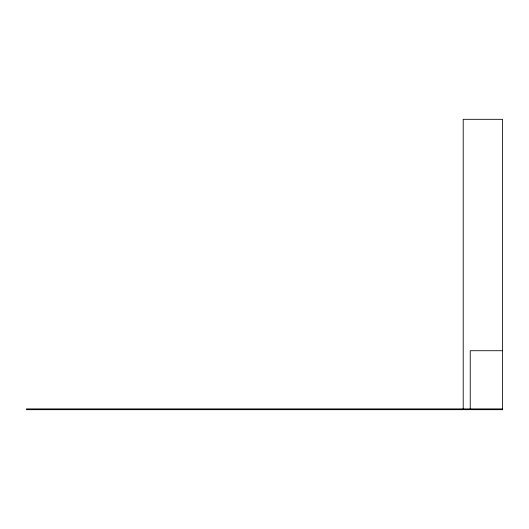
<?xml version="1.0" encoding="UTF-8"?>
<svg xmlns="http://www.w3.org/2000/svg" width="529" height="529" viewBox="0 0 529 529"><rect width="100%" height="100%" fill="white"/><g stroke="black" fill="none" stroke-linecap="round" stroke-linejoin="round"><path stroke-width="0.79" d="M502.55 350.72L470.235 350.72L470.235 408.91M502.55 408.91L26.45 408.91L26.45 409.677L502.55 409.677L502.55 119.323L463.219 119.323L463.219 408.91"/></g></svg>
